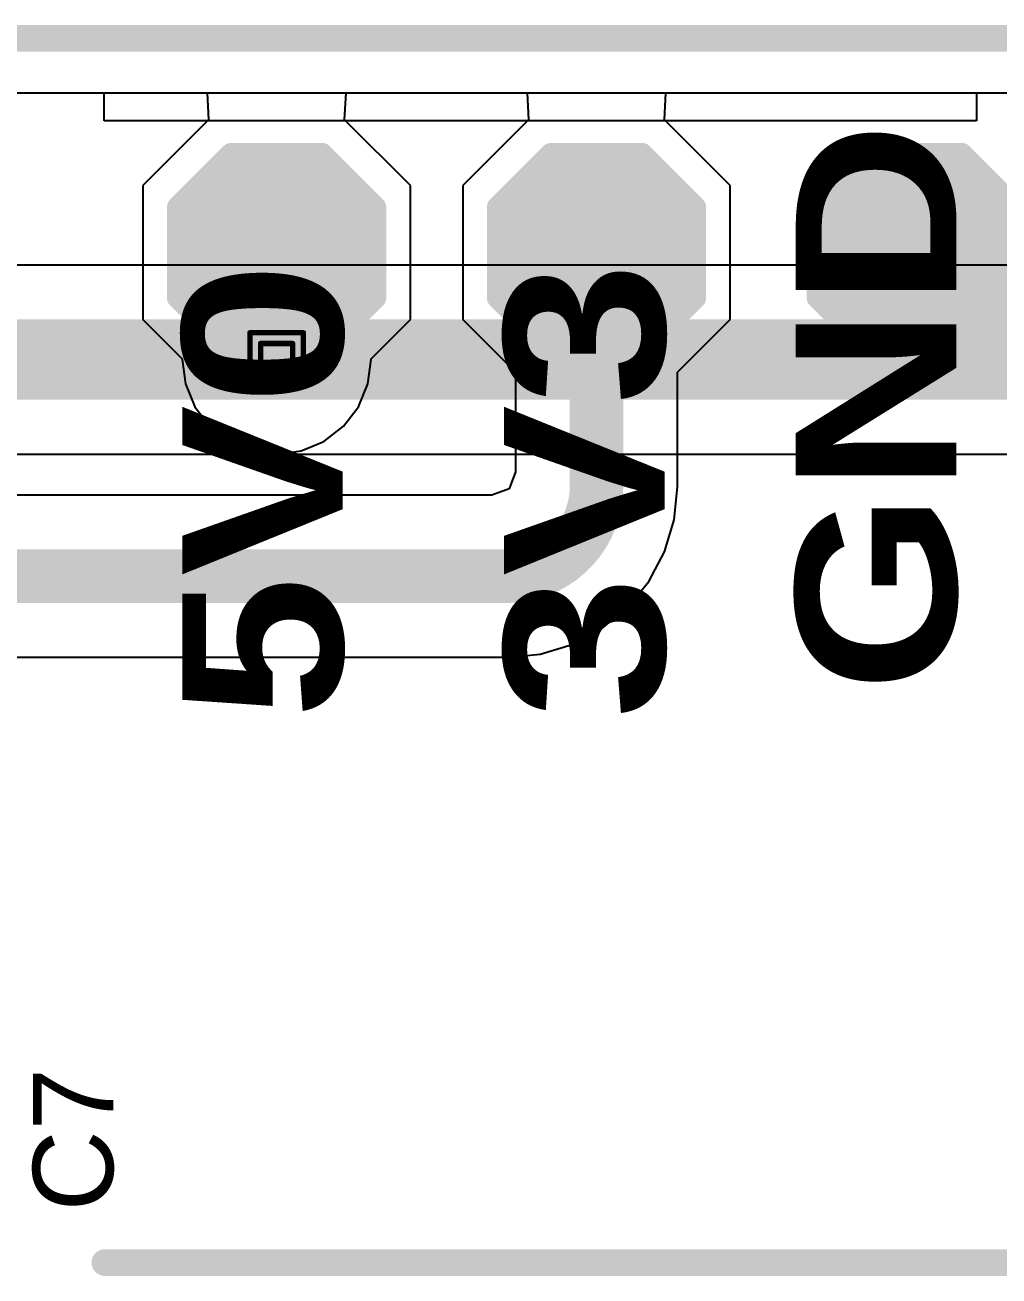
# Model space of a CAD drawing. Header units: inches. Extents: x 0 to 386, y 0 to 148.
# Drawn here: x 146.61 to 155.85, y 69.53 to 81.41 of the extents above; entities that cross this region are included whole.
import ezdxf

# ---------------------------------------------------------------- set-up
doc = ezdxf.new("R2010")
doc.units = ezdxf.units.IN
for name, color, linetype in [('Board outline', 216, 'Continuous'), ('Bottom Layer', 5, 'Continuous'), ('Drill Drawing', 1, 'Continuous'), ('Top Layer', 1, 'Continuous'), ('Top Overlay', 2, 'Continuous'), ('Top Paste', 8, 'Continuous'), ('Top Solder', 216, 'Continuous'), ('Via Holes', 16, 'Continuous')]:
    doc.layers.add(name, color=color, linetype=linetype)
doc.styles.add('Arial', font='', dxfattribs={"height": 0.2})
doc.styles.add('Arial Black_Bold', font='', dxfattribs={"height": 0.2})
doc.styles.get('Arial').set_extended_font_data('Arial')
doc.styles.get('Arial Black_Bold').set_extended_font_data('Arial Black', bold=True)

# ---------------------------------------------------------------- blocks, each defined once
blk = doc.blocks.new('T__________7')
at = {"layer": 'Top Layer'}
blk.add_hatch(color=1, dxfattribs=at).paths.add_polyline_path([(0.381, 0.762), (-0.381, 0.762), (-0.762, 0.381), (-0.762, -0.381), (-0.381, -0.762), (0.381, -0.762), (0.762, -0.381), (0.762, 0.381)])
at = {"layer": 'Top Paste'}
blk.add_hatch(color=8, dxfattribs=at).paths.add_polyline_path([(0.381, 0.762), (-0.381, 0.762), (-0.762, 0.381), (-0.762, -0.381), (-0.381, -0.762), (0.381, -0.762), (0.762, -0.381), (0.762, 0.381)])
at = {"layer": 'Top Solder'}
blk.add_hatch(color=216, dxfattribs=at).paths.add_polyline_path([(0.432, 0.864), (-0.432, 0.864), (-0.864, 0.432), (-0.864, -0.432), (-0.432, -0.864), (0.432, -0.864), (0.864, -0.432), (0.864, 0.432)])
at = {"layer": 'Top Overlay'}
for points in [[(-0.94, 0.432, 0.2, 0.2, 0), (-0.432, 0.94, 0.2, 0.2, 0)], [(-0.432, 0.94, 0.2, 0.2, 0), (0.432, 0.94, 0.2, 0.2, 0)], [(0.432, 0.94, 0.2, 0.2, 0), (0.94, 0.432, 0.2, 0.2, 0)], [(-0.94, -0.432, 0.2, 0.2, 0), (-0.94, 0.432, 0.2, 0.2, 0)], [(0.94, -0.432, 0.2, 0.2, 0), (0.94, 0.432, 0.2, 0.2, 0)], [(-0.94, -0.432, 0.2, 0.2, 0), (-0.432, -0.94, 0.2, 0.2, 0)], [(0.432, -0.94, 0.2, 0.2, 0), (0.94, -0.432, 0.2, 0.2, 0)], [(-0.432, -0.94, 0.2, 0.2, 0), (0.432, -0.94, 0.2, 0.2, 0)]]:
    blk.add_lwpolyline(points, format="xyseb", dxfattribs=at)
for points in [[(-0.482, 0.94, 0.1, 0.1, 1), (-0.382, 0.94, 0.1, 0.1, 1)], [(-0.482, 0.94, 0.1, 0.1, 1), (-0.382, 0.94, 0.1, 0.1, 1)], [(0.382, 0.94, 0.1, 0.1, 1), (0.482, 0.94, 0.1, 0.1, 1)], [(0.382, 0.94, 0.1, 0.1, 1), (0.482, 0.94, 0.1, 0.1, 1)], [(-0.99, 0.432, 0.1, 0.1, 1), (-0.89, 0.432, 0.1, 0.1, 1)], [(-0.99, 0.432, 0.1, 0.1, 1), (-0.89, 0.432, 0.1, 0.1, 1)], [(0.89, 0.432, 0.1, 0.1, 1), (0.99, 0.432, 0.1, 0.1, 1)], [(0.89, 0.432, 0.1, 0.1, 1), (0.99, 0.432, 0.1, 0.1, 1)], [(-0.99, -0.432, 0.1, 0.1, 1), (-0.89, -0.432, 0.1, 0.1, 1)], [(-0.99, -0.432, 0.1, 0.1, 1), (-0.89, -0.432, 0.1, 0.1, 1)], [(0.89, -0.432, 0.1, 0.1, 1), (0.99, -0.432, 0.1, 0.1, 1)], [(0.89, -0.432, 0.1, 0.1, 1), (0.99, -0.432, 0.1, 0.1, 1)], [(-0.482, -0.94, 0.1, 0.1, 1), (-0.382, -0.94, 0.1, 0.1, 1)], [(-0.482, -0.94, 0.1, 0.1, 1), (-0.382, -0.94, 0.1, 0.1, 1)], [(0.382, -0.94, 0.1, 0.1, 1), (0.482, -0.94, 0.1, 0.1, 1)], [(0.382, -0.94, 0.1, 0.1, 1), (0.482, -0.94, 0.1, 0.1, 1)]]:
    blk.add_lwpolyline(points, format="xyseb", close=True, dxfattribs=at)
blk = doc.blocks.new('T__________8')
at = {"layer": 'Top Layer'}
blk.add_hatch(color=1, dxfattribs=at).paths.add_polyline_path([(0.381, 0.762), (-0.381, 0.762), (-0.762, 0.381), (-0.762, -0.381), (-0.381, -0.762), (0.381, -0.762), (0.762, -0.381), (0.762, 0.381)])
at = {"layer": 'Top Paste'}
blk.add_hatch(color=8, dxfattribs=at).paths.add_polyline_path([(0.381, 0.762), (-0.381, 0.762), (-0.762, 0.381), (-0.762, -0.381), (-0.381, -0.762), (0.381, -0.762), (0.762, -0.381), (0.762, 0.381)])
at = {"layer": 'Top Solder'}
blk.add_hatch(color=216, dxfattribs=at).paths.add_polyline_path([(0.432, 0.864), (-0.432, 0.864), (-0.864, 0.432), (-0.864, -0.432), (-0.432, -0.864), (0.432, -0.864), (0.864, -0.432), (0.864, 0.432)])
at = {"layer": 'Top Overlay'}
for points in [[(-0.94, 0.432, 0.2, 0.2, 0), (-0.432, 0.94, 0.2, 0.2, 0)], [(-0.432, 0.94, 0.2, 0.2, 0), (0.432, 0.94, 0.2, 0.2, 0)], [(0.432, 0.94, 0.2, 0.2, 0), (0.94, 0.432, 0.2, 0.2, 0)], [(-0.94, -0.432, 0.2, 0.2, 0), (-0.94, 0.432, 0.2, 0.2, 0)], [(0.94, -0.432, 0.2, 0.2, 0), (0.94, 0.432, 0.2, 0.2, 0)], [(-0.94, -0.432, 0.2, 0.2, 0), (-0.432, -0.94, 0.2, 0.2, 0)], [(0.432, -0.94, 0.2, 0.2, 0), (0.94, -0.432, 0.2, 0.2, 0)], [(-0.432, -0.94, 0.2, 0.2, 0), (0.432, -0.94, 0.2, 0.2, 0)]]:
    blk.add_lwpolyline(points, format="xyseb", dxfattribs=at)
for points in [[(-0.482, 0.94, 0.1, 0.1, 1), (-0.382, 0.94, 0.1, 0.1, 1)], [(-0.482, 0.94, 0.1, 0.1, 1), (-0.382, 0.94, 0.1, 0.1, 1)], [(0.382, 0.94, 0.1, 0.1, 1), (0.482, 0.94, 0.1, 0.1, 1)], [(0.382, 0.94, 0.1, 0.1, 1), (0.482, 0.94, 0.1, 0.1, 1)], [(-0.99, 0.432, 0.1, 0.1, 1), (-0.89, 0.432, 0.1, 0.1, 1)], [(-0.99, 0.432, 0.1, 0.1, 1), (-0.89, 0.432, 0.1, 0.1, 1)], [(0.89, 0.432, 0.1, 0.1, 1), (0.99, 0.432, 0.1, 0.1, 1)], [(0.89, 0.432, 0.1, 0.1, 1), (0.99, 0.432, 0.1, 0.1, 1)], [(-0.99, -0.432, 0.1, 0.1, 1), (-0.89, -0.432, 0.1, 0.1, 1)], [(-0.99, -0.432, 0.1, 0.1, 1), (-0.89, -0.432, 0.1, 0.1, 1)], [(0.89, -0.432, 0.1, 0.1, 1), (0.99, -0.432, 0.1, 0.1, 1)], [(0.89, -0.432, 0.1, 0.1, 1), (0.99, -0.432, 0.1, 0.1, 1)], [(-0.482, -0.94, 0.1, 0.1, 1), (-0.382, -0.94, 0.1, 0.1, 1)], [(-0.482, -0.94, 0.1, 0.1, 1), (-0.382, -0.94, 0.1, 0.1, 1)], [(0.382, -0.94, 0.1, 0.1, 1), (0.482, -0.94, 0.1, 0.1, 1)], [(0.382, -0.94, 0.1, 0.1, 1), (0.482, -0.94, 0.1, 0.1, 1)]]:
    blk.add_lwpolyline(points, format="xyseb", close=True, dxfattribs=at)
blk = doc.blocks.new('T__________9')
at = {"layer": 'Top Layer'}
blk.add_hatch(color=1, dxfattribs=at).paths.add_polyline_path([(0.381, 0.762), (-0.381, 0.762), (-0.762, 0.381), (-0.762, -0.381), (-0.381, -0.762), (0.381, -0.762), (0.762, -0.381), (0.762, 0.381)])
at = {"layer": 'Top Paste'}
blk.add_hatch(color=8, dxfattribs=at).paths.add_polyline_path([(0.381, 0.762), (-0.381, 0.762), (-0.762, 0.381), (-0.762, -0.381), (-0.381, -0.762), (0.381, -0.762), (0.762, -0.381), (0.762, 0.381)])
at = {"layer": 'Top Solder'}
blk.add_hatch(color=216, dxfattribs=at).paths.add_polyline_path([(0.432, 0.864), (-0.432, 0.864), (-0.864, 0.432), (-0.864, -0.432), (-0.432, -0.864), (0.432, -0.864), (0.864, -0.432), (0.864, 0.432)])
at = {"layer": 'Top Overlay'}
for points in [[(-0.94, 0.432, 0.2, 0.2, 0), (-0.432, 0.94, 0.2, 0.2, 0)], [(-0.432, 0.94, 0.2, 0.2, 0), (0.432, 0.94, 0.2, 0.2, 0)], [(0.432, 0.94, 0.2, 0.2, 0), (0.94, 0.432, 0.2, 0.2, 0)], [(-0.94, -0.432, 0.2, 0.2, 0), (-0.94, 0.432, 0.2, 0.2, 0)], [(0.94, -0.432, 0.2, 0.2, 0), (0.94, 0.432, 0.2, 0.2, 0)], [(-0.94, -0.432, 0.2, 0.2, 0), (-0.432, -0.94, 0.2, 0.2, 0)], [(0.432, -0.94, 0.2, 0.2, 0), (0.94, -0.432, 0.2, 0.2, 0)], [(-0.432, -0.94, 0.2, 0.2, 0), (0.432, -0.94, 0.2, 0.2, 0)]]:
    blk.add_lwpolyline(points, format="xyseb", dxfattribs=at)
for points in [[(-0.482, 0.94, 0.1, 0.1, 1), (-0.382, 0.94, 0.1, 0.1, 1)], [(-0.482, 0.94, 0.1, 0.1, 1), (-0.382, 0.94, 0.1, 0.1, 1)], [(0.382, 0.94, 0.1, 0.1, 1), (0.482, 0.94, 0.1, 0.1, 1)], [(0.382, 0.94, 0.1, 0.1, 1), (0.482, 0.94, 0.1, 0.1, 1)], [(-0.99, 0.432, 0.1, 0.1, 1), (-0.89, 0.432, 0.1, 0.1, 1)], [(-0.99, 0.432, 0.1, 0.1, 1), (-0.89, 0.432, 0.1, 0.1, 1)], [(0.89, 0.432, 0.1, 0.1, 1), (0.99, 0.432, 0.1, 0.1, 1)], [(0.89, 0.432, 0.1, 0.1, 1), (0.99, 0.432, 0.1, 0.1, 1)], [(-0.99, -0.432, 0.1, 0.1, 1), (-0.89, -0.432, 0.1, 0.1, 1)], [(-0.99, -0.432, 0.1, 0.1, 1), (-0.89, -0.432, 0.1, 0.1, 1)], [(0.89, -0.432, 0.1, 0.1, 1), (0.99, -0.432, 0.1, 0.1, 1)], [(0.89, -0.432, 0.1, 0.1, 1), (0.99, -0.432, 0.1, 0.1, 1)], [(-0.482, -0.94, 0.1, 0.1, 1), (-0.382, -0.94, 0.1, 0.1, 1)], [(-0.482, -0.94, 0.1, 0.1, 1), (-0.382, -0.94, 0.1, 0.1, 1)], [(0.382, -0.94, 0.1, 0.1, 1), (0.482, -0.94, 0.1, 0.1, 1)], [(0.382, -0.94, 0.1, 0.1, 1), (0.482, -0.94, 0.1, 0.1, 1)]]:
    blk.add_lwpolyline(points, format="xyseb", close=True, dxfattribs=at)

msp = doc.modelspace()

# ---------------------------------------------------------------- hatches: boundary and pattern name
at = {"layer": 'Bottom Layer'}
h = msp.add_hatch(color=5, dxfattribs=at)
edge = h.paths.add_edge_path()
edge.add_arc((148.996, 78.232), 0.3, 0, 360)
at = {"layer": 'Top Layer'}
h = msp.add_hatch(color=1, dxfattribs=at)
edge = h.paths.add_edge_path()
edge.add_arc((148.996, 78.232), 0.3, 0, 360)
at = {"layer": 'Via Holes'}
h = msp.add_hatch(color=7, dxfattribs=at)
edge = h.paths.add_edge_path()
edge.add_arc((148.996, 78.232), 0.15, 0, 360)

# ---------------------------------------------------------------- linework, layer by layer
at = {"layer": 'Board outline'}
msp.add_lwpolyline([(2.997, 81.28, 0.254, 0.254, 0), (251.003, 81.28, 0.254, 0.254, 0)], format="xyseb", dxfattribs=at)
at = {"layer": 'Bottom Layer'}
for p, q in [((132.511, 80.762), (179.642, 80.762)), ((148.996, 79.129), (141.67, 79.129)), ((179.207, 79.129), (148.996, 79.129)), ((148.996, 79.129), (148.996, 79.129)), ((141.697, 77.335), (148.996, 77.335)), ((148.996, 77.335), (148.996, 77.335)), ((148.996, 77.335), (179.324, 77.335))]:
    msp.add_line(p, q, dxfattribs=at)
for points in [[(141.67, 78.232, 0.762, 0.762, 0), (148.996, 78.232, 0.762, 0.762, 0)], [(148.996, 78.232, 0.762, 0.762, 0), (179.324, 78.232, 0.762, 0.762, 0)]]:
    msp.add_lwpolyline(points, format="xyseb", dxfattribs=at)
msp.add_lwpolyline([(148.806, 78.232, 0.381, 0.381, 1), (149.187, 78.232, 0.381, 0.381, 1)], format="xyseb", close=True, dxfattribs=at)
msp.add_lwpolyline([(148.806, 78.232, 0.381, 0.381, 1), (149.187, 78.232, 0.381, 0.381, 1)], format="xyseb", close=True, dxfattribs=at)
at = {"layer": 'Drill Drawing'}
for points in [[(148.742, 78.486, 0.0508, 0.0508, 0), (149.25, 78.486, 0.0508, 0.0508, 0)], [(148.742, 77.978, 0.0508, 0.0508, 0), (148.742, 78.486, 0.0508, 0.0508, 0)], [(149.25, 77.978, 0.0508, 0.0508, 0), (149.25, 78.486, 0.0508, 0.0508, 0)], [(148.844, 78.384, 0.0508, 0.0508, 0), (149.149, 78.384, 0.0508, 0.0508, 0)], [(148.844, 78.08, 0.0508, 0.0508, 0), (148.844, 78.384, 0.0508, 0.0508, 0)], [(149.149, 78.08, 0.0508, 0.0508, 0), (149.149, 78.384, 0.0508, 0.0508, 0)], [(148.844, 78.08, 0.0508, 0.0508, 0), (149.149, 78.08, 0.0508, 0.0508, 0)], [(148.742, 77.978, 0.0508, 0.0508, 0), (149.25, 77.978, 0.0508, 0.0508, 0)]]:
    msp.add_lwpolyline(points, format="xyseb", dxfattribs=at)
for points in [[(148.73, 78.486, 0.0254, 0.0254, 1), (148.755, 78.486, 0.0254, 0.0254, 1)], [(148.73, 78.486, 0.0254, 0.0254, 1), (148.755, 78.486, 0.0254, 0.0254, 1)], [(149.238, 78.486, 0.0254, 0.0254, 1), (149.263, 78.486, 0.0254, 0.0254, 1)], [(149.238, 78.486, 0.0254, 0.0254, 1), (149.263, 78.486, 0.0254, 0.0254, 1)], [(148.831, 78.384, 0.0254, 0.0254, 1), (148.857, 78.384, 0.0254, 0.0254, 1)], [(148.831, 78.384, 0.0254, 0.0254, 1), (148.857, 78.384, 0.0254, 0.0254, 1)], [(149.136, 78.384, 0.0254, 0.0254, 1), (149.161, 78.384, 0.0254, 0.0254, 1)], [(149.136, 78.384, 0.0254, 0.0254, 1), (149.161, 78.384, 0.0254, 0.0254, 1)], [(148.831, 78.08, 0.0254, 0.0254, 1), (148.857, 78.08, 0.0254, 0.0254, 1)], [(148.831, 78.08, 0.0254, 0.0254, 1), (148.857, 78.08, 0.0254, 0.0254, 1)], [(149.136, 78.08, 0.0254, 0.0254, 1), (149.161, 78.08, 0.0254, 0.0254, 1)], [(149.136, 78.08, 0.0254, 0.0254, 1), (149.161, 78.08, 0.0254, 0.0254, 1)], [(148.73, 77.978, 0.0254, 0.0254, 1), (148.755, 77.978, 0.0254, 0.0254, 1)], [(148.73, 77.978, 0.0254, 0.0254, 1), (148.755, 77.978, 0.0254, 0.0254, 1)], [(149.238, 77.978, 0.0254, 0.0254, 1), (149.263, 77.978, 0.0254, 0.0254, 1)], [(149.238, 77.978, 0.0254, 0.0254, 1), (149.263, 77.978, 0.0254, 0.0254, 1)]]:
    msp.add_lwpolyline(points, format="xyseb", close=True, dxfattribs=at)
at = {"layer": 'Top Layer'}
for p, q in [((138.783, 80.762), (148.337, 80.762)), ((147.36, 80.762), (155.638, 80.762)), ((147.36, 80.497), (147.36, 80.762)), ((147.36, 80.762), (147.36, 80.762)), ((148.337, 80.762), (148.351, 80.508)), ((149.641, 80.508), (149.655, 80.762)), ((149.655, 80.762), (151.373, 80.762)), ((151.373, 80.762), (151.387, 80.508)), ((152.677, 80.508), (152.691, 80.762)), ((152.691, 80.762), (248.936, 80.762)), ((155.638, 80.762), (155.638, 80.497)), ((148.351, 80.508), (147.726, 79.883)), ((150.266, 79.883), (149.641, 80.508)), ((151.387, 80.508), (150.762, 79.883)), ((153.302, 79.883), (152.677, 80.508)), ((155.638, 80.497), (147.36, 80.497)), ((147.726, 79.883), (147.726, 78.613)), ((150.266, 78.613), (150.266, 79.883)), ((150.762, 79.883), (150.762, 78.613)), ((153.302, 78.613), (153.302, 79.883)), ((147.726, 78.613), (148.1, 78.24)), ((149.893, 78.24), (150.266, 78.613)), ((150.762, 78.613), (151.263, 78.112)), ((152.8, 78.112), (153.302, 78.613)), ((148.1, 78.24), (148.1, 78.232)), ((148.1, 78.232), (148.13, 78)), ((149.863, 78), (149.893, 78.232)), ((149.893, 78.232), (149.893, 78.24)), ((151.263, 78.112), (151.263, 77.167)), ((152.8, 77.025), (152.8, 78.112)), ((148.13, 78), (148.22, 77.784)), ((149.773, 77.784), (149.863, 78)), ((148.22, 77.784), (148.362, 77.598)), ((149.63, 77.598), (149.773, 77.784)), ((148.362, 77.598), (148.548, 77.455)), ((149.445, 77.455), (149.63, 77.598)), ((148.548, 77.455), (148.764, 77.366)), ((149.228, 77.366), (149.445, 77.455)), ((148.764, 77.366), (148.996, 77.335)), ((148.996, 77.335), (149.228, 77.366)), ((151.263, 77.167), (151.203, 77.003)), ((151.203, 77.003), (151.04, 76.943)), ((152.77, 76.709), (152.802, 77.025)), ((152.802, 77.025), (152.8, 77.025)), ((151.04, 76.943), (144.649, 76.943)), ((152.678, 76.405), (152.77, 76.709)), ((152.528, 76.125), (152.678, 76.405)), ((152.327, 75.879), (152.528, 76.125)), ((152.081, 75.678), (152.327, 75.879)), ((151.801, 75.528), (152.081, 75.678)), ((151.497, 75.436), (151.801, 75.528)), ((145.203, 75.406), (151.181, 75.406)), ((151.181, 75.405), (151.497, 75.436)), ((151.181, 75.406), (151.181, 75.405))]:
    msp.add_line(p, q, dxfattribs=at)
for points in [[(148.996, 78.232, 0.762, 0.762, 0), (148.996, 79.248, 0.762, 0.762, 0)], [(152.032, 77.025, 0.508, 0.508, 0), (152.032, 79.248, 0.508, 0.508, 0)], [(152.032, 77.025, 0.508, 0.508, -0.414214), (151.181, 76.175, 0.508, 0.508, 0)], [(144.457, 76.175, 0.508, 0.508, 0), (151.181, 76.175, 0.508, 0.508, 0)]]:
    msp.add_lwpolyline(points, format="xyseb", dxfattribs=at)
for points in [[(148.806, 79.248, 0.381, 0.381, 1), (149.187, 79.248, 0.381, 0.381, 1)], [(151.905, 79.248, 0.254, 0.254, 1), (152.159, 79.248, 0.254, 0.254, 1)], [(148.806, 78.232, 0.381, 0.381, 1), (149.187, 78.232, 0.381, 0.381, 1)], [(151.905, 77.025, 0.254, 0.254, 1), (152.159, 77.025, 0.254, 0.254, 1)], [(151.905, 77.025, 0.254, 0.254, 1), (152.159, 77.025, 0.254, 0.254, 1)], [(151.054, 76.175, 0.254, 0.254, 1), (151.308, 76.175, 0.254, 0.254, 1)], [(151.054, 76.175, 0.254, 0.254, 1), (151.308, 76.175, 0.254, 0.254, 1)]]:
    msp.add_lwpolyline(points, format="xyseb", close=True, dxfattribs=at)
at = {"layer": 'Top Overlay'}
msp.add_lwpolyline([(147.367, 69.66, 0.254, 0.254, 0), (163.915, 69.66, 0.254, 0.254, 0)], format="xyseb", dxfattribs=at)
msp.add_lwpolyline([(147.303, 69.66, 0.127, 0.127, 1), (147.43, 69.66, 0.127, 0.127, 1)], format="xyseb", close=True, dxfattribs=at)

# ---------------------------------------------------------------- block references
for name, p in [('T__________9', (148.996, 79.248)), ('T__________8', (152.032, 79.248)), ('T__________7', (155.067, 79.248))]:
    msp.add_blockref(name, p)

# ---------------------------------------------------------------- texts
for s, height, style, p in [('GND', 1.524, 'Arial Black_Bold', (155.447, 75.074)), ('5V0', 1.524, 'Arial Black_Bold', (149.624, 74.82)), ('3V3', 1.524, 'Arial Black_Bold', (152.678, 74.82)), ('C7', 0.762, 'Arial', (147.445, 70.146))]:
    msp.add_text(s, height=height, rotation=90, dxfattribs=dict(at, style=style)).set_placement(p)

doc.saveas('drawing.dxf')
